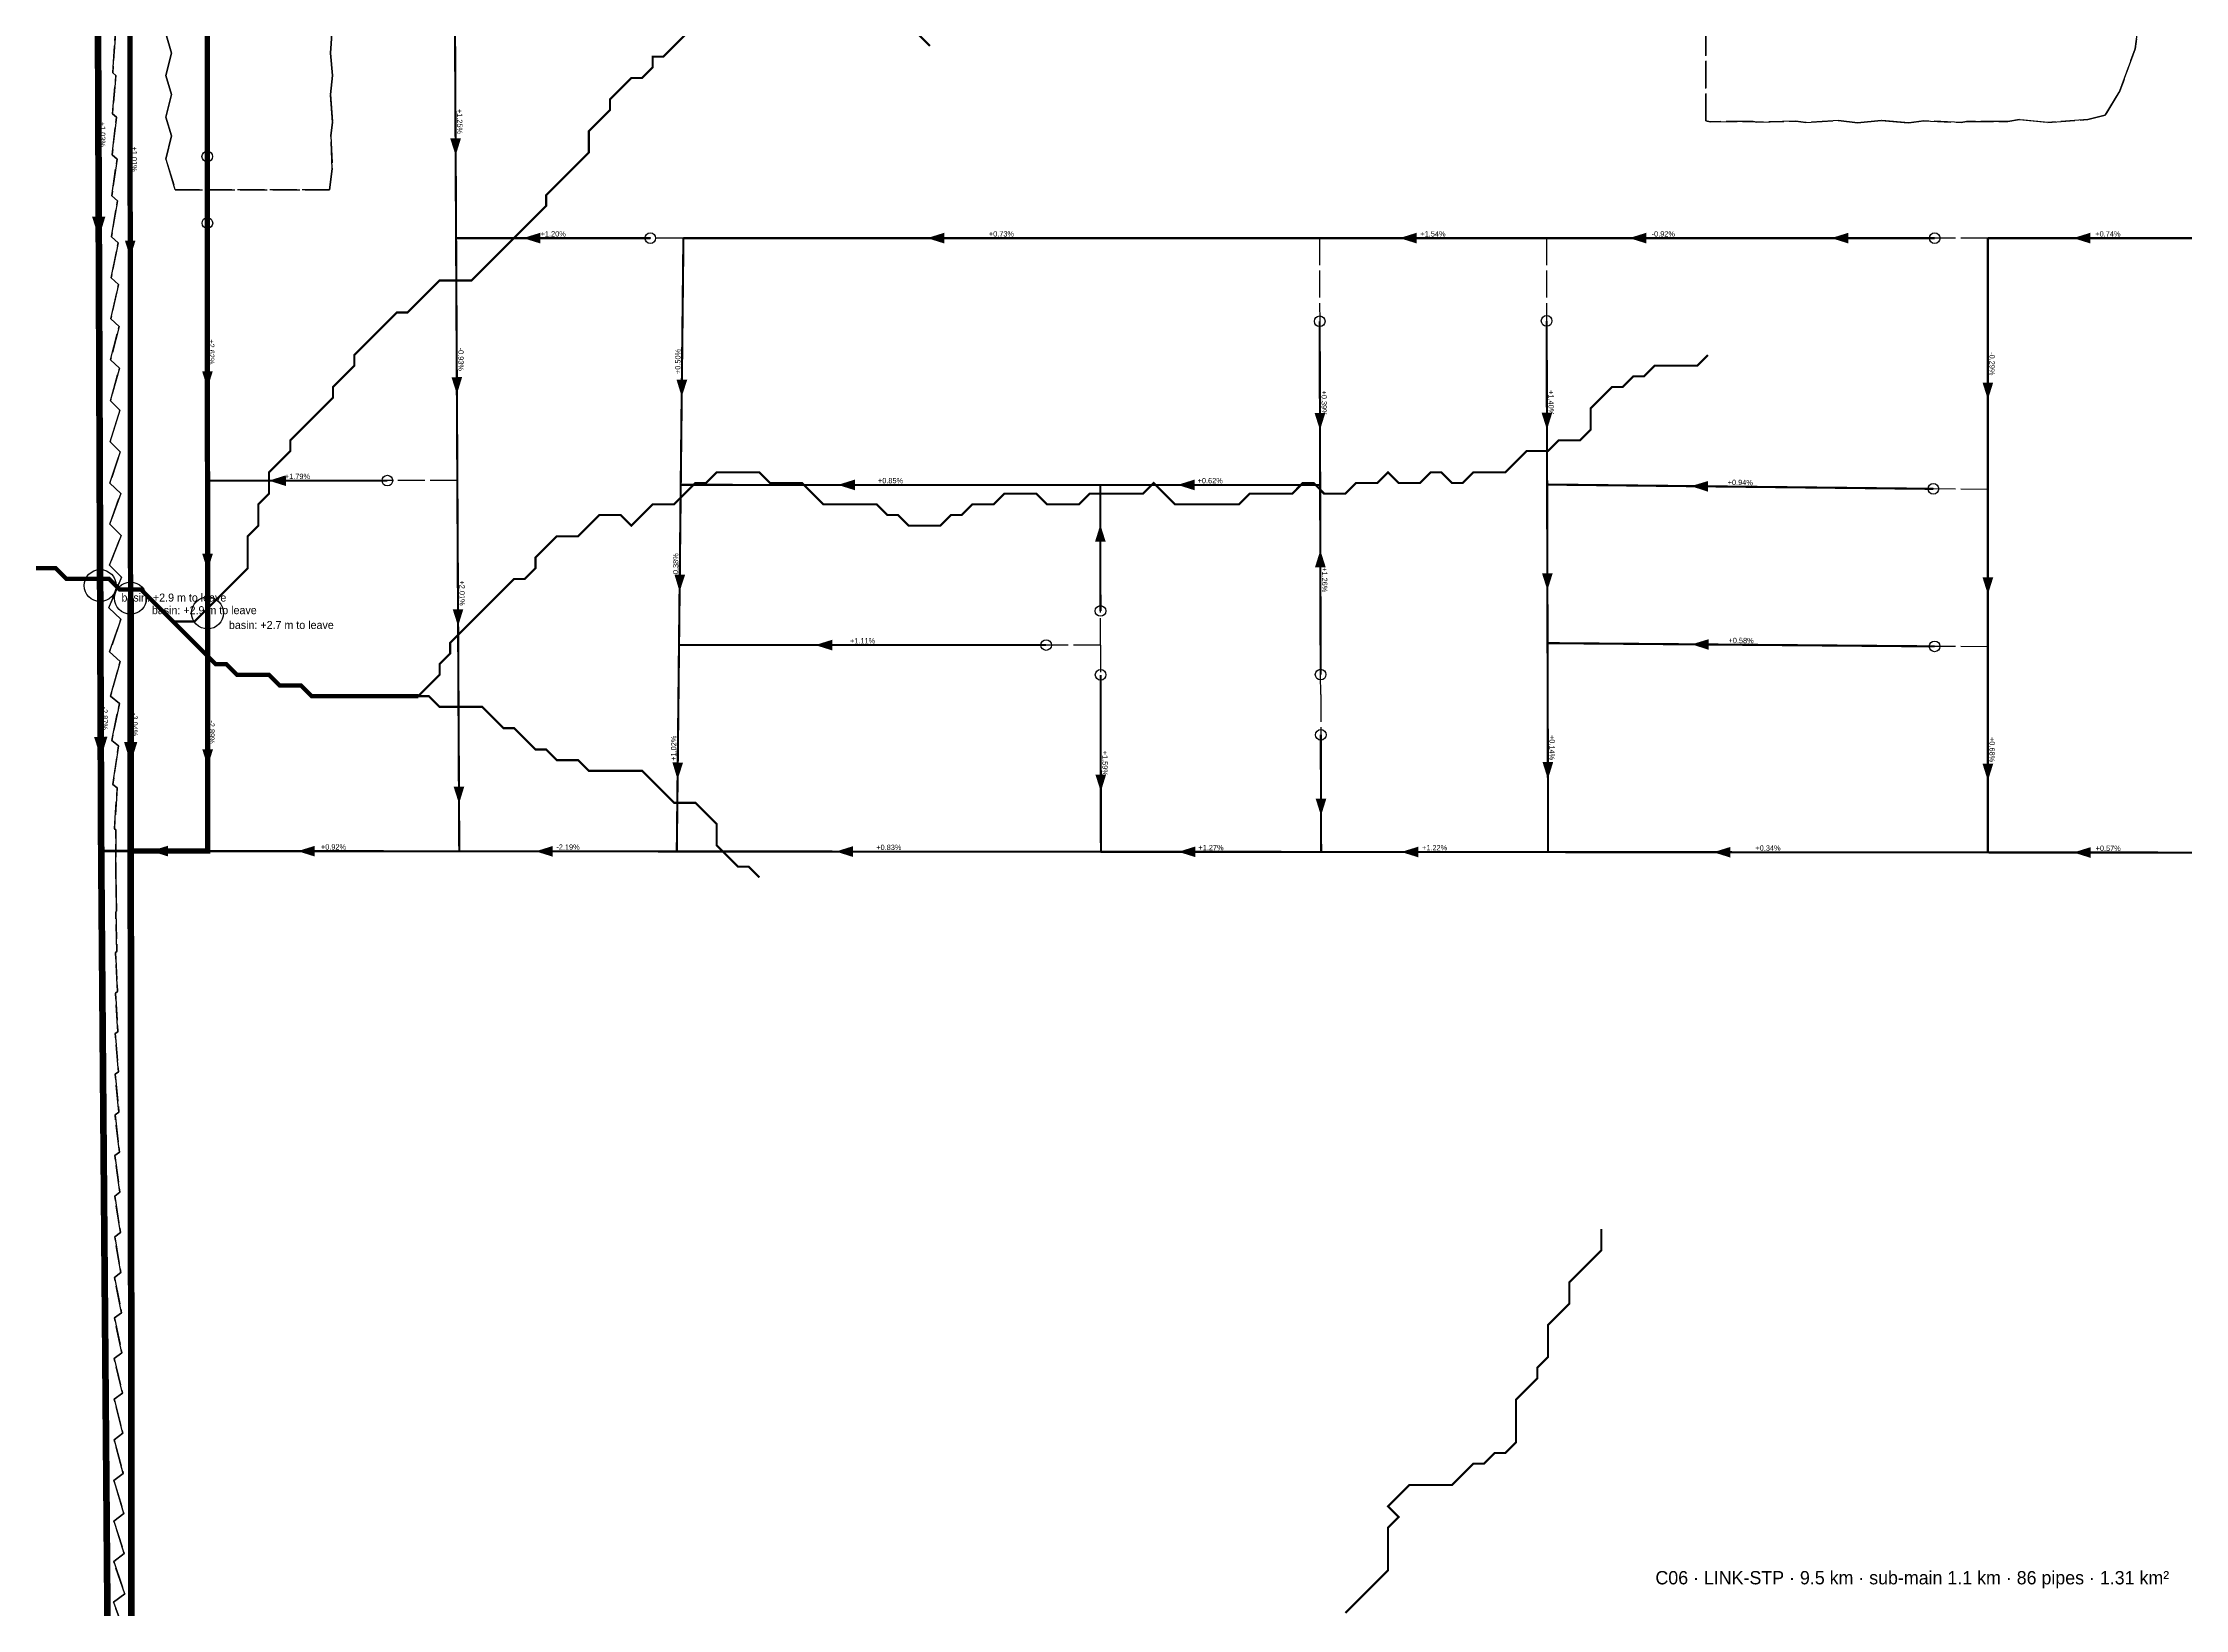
# Model space of a CAD drawing. Header units: metres. Extents: x 442821 to 452274, y 2561971 to 2571293.
# Drawn here: x 443862 to 444666, y 2563689 to 2564277 of the extents above; entities that cross this region are included whole.
import ezdxf
from ezdxf.enums import TextEntityAlignment as Align

# ---------------------------------------------------------------- set-up
doc = ezdxf.new("R2010")
doc.units = ezdxf.units.M
doc.header["$LTSCALE"] = 8
doc.linetypes.add('DASHDOT', pattern=[3.556, 2.54, -0.508, 0, -0.508])
doc.linetypes.add('DASHED', pattern=[1.524, 1.27, -0.254])
for name, color, linetype in [('A_ARROWS', 7, 'Continuous'), ('A_BASINS', 1, 'Continuous'), ('A_BUILT_2006', 252, 'Continuous'), ('A_CATCH_LABEL', 7, 'Continuous'), ('A_CATCHMENTS', 7, 'Continuous'), ('A_DIRECT_LINK', 6, 'Continuous'), ('A_DROPPED', 1, 'Continuous'), ('A_GRADIENT', 8, 'Continuous'), ('A_HEAD_GAP', 8, 'Continuous'), ('A_HEADS', 8, 'Continuous'), ('A_STREAMS', 5, 'Continuous')]:
    doc.layers.add(name, color=color, linetype=linetype)

msp = doc.modelspace()

# ---------------------------------------------------------------- linework, layer by layer
at = {"layer": 'A_ARROWS', "color": 2}
for points in [[(444017.1, 2564234.25), (444015.07, 2564240.64), (444019.07, 2564240.66)], [(443894.94, 2564195.94), (443892.93, 2564202.34), (443896.93, 2564202.34)], [(444042.43, 2564203.24), (444048.83, 2564205.24), (444048.83, 2564201.24)], [(444194.09, 2564203.24), (444200.49, 2564205.24), (444200.49, 2564201.24)], [(444371.43, 2564203.24), (444377.83, 2564205.24), (444377.83, 2564201.24)], [(444457.64, 2564203.24), (444464.04, 2564205.24), (444464.04, 2564201.24)], [(444533.47, 2564203.24), (444539.87, 2564205.24), (444539.87, 2564201.24)], [(444624.29, 2564203.24), (444630.69, 2564205.24), (444630.69, 2564201.24)], [(443923.93, 2564146.86), (443921.93, 2564153.26), (443925.93, 2564153.26)], [(444017.56, 2564144.64), (444015.53, 2564151.03), (444019.53, 2564151.05)], [(444101.95, 2564143.66), (444100.02, 2564150.08), (444104.02, 2564150.04)], [(444592.25, 2564142.63), (444590.25, 2564149.03), (444594.25, 2564149.03)], [(444341.54, 2564131.16), (444339.53, 2564137.55), (444343.53, 2564137.56)], [(444426.74, 2564131.3), (444424.73, 2564137.7), (444428.73, 2564137.71)], [(443946.96, 2564112.19), (443953.35, 2564114.19), (443953.36, 2564110.19)], [(444160.58, 2564110.6), (444166.98, 2564112.6), (444166.98, 2564108.6)], [(444288.07, 2564110.59), (444294.47, 2564112.59), (444294.47, 2564108.59)], [(444480.79, 2564110.13), (444487.21, 2564112.06), (444487.17, 2564108.06)], [(444259.09, 2564095.67), (444261.1, 2564089.27), (444257.1, 2564089.26)], [(443923.97, 2564078.38), (443921.96, 2564084.78), (443925.96, 2564084.78)], [(444341.67, 2564086.11), (444343.68, 2564079.71), (444339.68, 2564079.7)], [(444101.16, 2564070.52), (444099.23, 2564076.94), (444103.23, 2564076.9)], [(444426.91, 2564071.01), (444424.89, 2564077.41), (444428.89, 2564077.42)], [(444592.25, 2564069.44), (444590.25, 2564075.84), (444594.25, 2564075.84)], [(444018.01, 2564057.54), (444015.98, 2564063.93), (444019.98, 2564063.95)], [(444152.06, 2564050.47), (444158.46, 2564052.47), (444158.46, 2564048.47)], [(444481.08, 2564050.75), (444487.49, 2564052.69), (444487.46, 2564048.69)], [(443895.11, 2564006.12), (443892.61, 2564014.12), (443897.61, 2564014.12)], [(443924.01, 2564004.89), (443922, 2564011.29), (443926, 2564011.29)], [(444100.4, 2563999.99), (444098.47, 2564006.41), (444102.47, 2564006.37)], [(444259.27, 2563995.44), (444257.25, 2564001.84), (444261.25, 2564001.85)], [(444427.1, 2564000.13), (444425.08, 2564006.53), (444429.08, 2564006.54)], [(444592.25, 2563999.51), (444590.25, 2564005.91), (444594.25, 2564005.91)], [(444018.36, 2563990.93), (444016.33, 2563997.32), (444020.33, 2563997.34)], [(444341.93, 2563986.4), (444339.92, 2563992.8), (444343.92, 2563992.81)], [(443902.7, 2563973.15), (443909.1, 2563975.14), (443909.09, 2563971.14)], [(443957.79, 2563973.11), (443964.2, 2563975.1), (443964.19, 2563971.1)], [(444047.11, 2563973.04), (444053.52, 2563975.04), (444053.51, 2563971.04)], [(444159.79, 2563972.96), (444166.19, 2563974.95), (444166.19, 2563970.95)], [(444288.37, 2563972.86), (444294.77, 2563974.86), (444294.77, 2563970.86)], [(444372.05, 2563972.8), (444378.45, 2563974.79), (444378.45, 2563970.79)], [(444489.2, 2563972.71), (444495.6, 2563974.7), (444495.6, 2563970.7)], [(444624.38, 2563972.61), (444630.78, 2563974.6), (444630.78, 2563970.6)]]:
    msp.add_solid(points, dxfattribs=at)
at = {"layer": 'A_ARROWS', "color": 1}
for points in [[(443883.15, 2564203.31), (443880.62, 2564211.3), (443885.62, 2564211.32)], [(443883.9, 2564008.02), (443881.37, 2564016.01), (443886.37, 2564016.03)]]:
    msp.add_solid(points, dxfattribs=at)
at = {"layer": 'A_BASINS', "color": 1}
for centre in [(443883.65, 2564072.8), (443895.06, 2564068.07), (443923.98, 2564062.52)]:
    msp.add_circle(centre, 6, dxfattribs=at)
at = {"layer": 'A_BUILT_2006', "color": 252}
msp.add_lwpolyline([(444422.44, 2563343.67), (444425.81, 2563359.7), (444354.25, 2563402.28), (444079.07, 2562950.56), (443944.47, 2563054.62), (443895.55, 2563534.89), (443894.21, 2564981.63), (443353.42, 2565026.28), (443356.77, 2565236.27), (445139.69, 2565926.07), (445353.06, 2566067)], dxfattribs=at)
at = {"layer": 'A_CATCHMENTS', "color": 1, "linetype": 'DASHED'}
for points in [[(444649.6, 2564290.08), (444647.56, 2564274.28), (444641.75, 2564258.48), (444636.22, 2564249.34), (444629.8, 2564247.78), (444614.78, 2564246.69), (444604.09, 2564247.76), (444599.76, 2564247.01), (444584.19, 2564247), (444582.26, 2564246.65), (444568.18, 2564247.28), (444562.61, 2564246.51), (444552.17, 2564247.37), (444543.28, 2564246.48), (444536.16, 2564247.34), (444523.94, 2564246.58), (444520.15, 2564247.18), (444505.5, 2564246.82), (444504.14, 2564247.06), (444487.96, 2564246.95), (444486.37, 2564247.26), (444486.37, 2564330.74)], [(443970.76, 2564281.78), (443970.06, 2564272.7), (443970.81, 2564264.28), (443970.12, 2564257.18), (443970.83, 2564246.77), (443970.22, 2564241.67), (443970.8, 2564229.26), (443969.69, 2564221.41), (443911.86, 2564221.38), (443908.35, 2564232.92), (443910.41, 2564241.64), (443908.33, 2564248.62), (443910.41, 2564257.15), (443908.31, 2564264.32), (443910.4, 2564272.67), (443908.3, 2564280.02)], [(443889.39, 2564280), (443888.37, 2564265.31), (443889.6, 2564264.3), (443888.24, 2564249.91), (443889.81, 2564248.6), (443888.11, 2564234.51), (443890.01, 2564232.9), (443887.99, 2564219.11), (443890.2, 2564217.2), (443887.87, 2564203.71), (443890.38, 2564201.5), (443887.77, 2564188.31), (443890.56, 2564185.8), (443887.66, 2564172.91), (443890.74, 2564170.11), (443887.57, 2564157.51), (443890.9, 2564154.41), (443887.48, 2564142.11), (443891.06, 2564138.71), (443887.4, 2564126.71), (443891.21, 2564123.01), (443887.33, 2564111.31), (443891.36, 2564107.31), (443887.26, 2564095.92), (443891.5, 2564091.61), (443887.2, 2564080.52), (443891.63, 2564075.91), (443886.89, 2564064.51), (443891.46, 2564060.15), (443887.2, 2564047.91), (443891.2, 2564044.33), (443887.56, 2564031.3), (443890.89, 2564028.52), (443887.98, 2564014.7), (443890.52, 2564012.7), (443888.45, 2563998.09), (443890.09, 2563996.88), (443888.99, 2563981.49), (443889.6, 2563981.06), (443889.58, 2563965.61), (443889.55, 2563965.59), (443889.77, 2563950.54), (443889.5, 2563950.34), (443889.96, 2563935.47), (443889.45, 2563935.09), (443890.14, 2563920.4), (443889.4, 2563919.85), (443890.33, 2563905.33), (443889.35, 2563904.6), (443890.52, 2563890.26), (443889.3, 2563889.35), (443890.7, 2563875.19), (443889.25, 2563874.11), (443890.89, 2563860.12), (443889.2, 2563858.86), (443891.07, 2563845.05), (443889.16, 2563843.62), (443891.25, 2563829.98), (443889.11, 2563828.37), (443891.44, 2563814.9), (443889.06, 2563813.12), (443891.62, 2563799.83), (443889.02, 2563797.88), (443891.8, 2563784.76), (443888.97, 2563782.63), (443891.98, 2563769.69), (443888.93, 2563767.39), (443892.16, 2563754.62), (443888.89, 2563752.14), (443892.34, 2563739.55), (443888.84, 2563736.89), (443892.52, 2563724.48), (443888.8, 2563721.65), (443892.7, 2563709.41), (443888.76, 2563706.4), (443892.88, 2563694.34), (443888.72, 2563691.16), (443893.06, 2563679.27)]]:
    msp.add_lwpolyline(points, dxfattribs=at)
at = {"layer": 'A_CATCHMENTS', "color": 2, "linetype": 'DASHED'}
for points in [[(444486.37, 2564330.74), (444486.37, 2564247.26), (444487.96, 2564246.95), (444504.14, 2564247.06), (444505.5, 2564246.82), (444520.15, 2564247.18), (444523.94, 2564246.58), (444536.16, 2564247.34), (444543.28, 2564246.48), (444552.17, 2564247.37), (444562.61, 2564246.51), (444568.18, 2564247.28), (444582.26, 2564246.65), (444584.19, 2564247), (444599.76, 2564247.01), (444604.09, 2564247.76), (444614.78, 2564246.69), (444629.8, 2564247.78), (444636.22, 2564249.34), (444641.75, 2564258.48), (444647.56, 2564274.28), (444649.6, 2564290.08)], [(443908.3, 2564280.02), (443910.4, 2564272.67), (443908.31, 2564264.32), (443910.41, 2564257.15), (443908.33, 2564248.62), (443910.41, 2564241.64), (443908.35, 2564232.92), (443911.86, 2564221.38), (443969.69, 2564221.41), (443970.8, 2564229.26), (443970.22, 2564241.67), (443970.83, 2564246.77), (443970.12, 2564257.18), (443970.81, 2564264.28), (443970.06, 2564272.7), (443970.76, 2564281.78)], [(443893.06, 2563679.27), (443888.72, 2563691.16), (443892.88, 2563694.34), (443888.76, 2563706.4), (443892.7, 2563709.41), (443888.8, 2563721.65), (443892.52, 2563724.48), (443888.84, 2563736.89), (443892.34, 2563739.55), (443888.89, 2563752.14), (443892.16, 2563754.62), (443888.93, 2563767.39), (443891.98, 2563769.69), (443888.97, 2563782.63), (443891.8, 2563784.76), (443889.02, 2563797.88), (443891.62, 2563799.83), (443889.06, 2563813.12), (443891.44, 2563814.9), (443889.11, 2563828.37), (443891.25, 2563829.98), (443889.16, 2563843.62), (443891.07, 2563845.05), (443889.2, 2563858.86), (443890.89, 2563860.12), (443889.25, 2563874.11), (443890.7, 2563875.19), (443889.3, 2563889.35), (443890.52, 2563890.26), (443889.35, 2563904.6), (443890.33, 2563905.33), (443889.4, 2563919.85), (443890.14, 2563920.4), (443889.45, 2563935.09), (443889.96, 2563935.47), (443889.5, 2563950.34), (443889.77, 2563950.54), (443889.55, 2563965.59), (443889.58, 2563965.61), (443889.6, 2563981.06), (443888.99, 2563981.49), (443890.09, 2563996.88), (443888.45, 2563998.09), (443890.52, 2564012.7), (443887.98, 2564014.7), (443890.89, 2564028.52), (443887.56, 2564031.3), (443891.2, 2564044.33), (443887.2, 2564047.91), (443891.46, 2564060.15), (443886.89, 2564064.51), (443891.63, 2564075.91), (443887.2, 2564080.52), (443891.5, 2564091.61), (443887.26, 2564095.92), (443891.36, 2564107.31), (443887.33, 2564111.31), (443891.21, 2564123.01), (443887.4, 2564126.71), (443891.06, 2564138.71), (443887.48, 2564142.11), (443890.9, 2564154.41), (443887.57, 2564157.51), (443890.74, 2564170.11), (443887.66, 2564172.91), (443890.56, 2564185.8), (443887.77, 2564188.31), (443890.38, 2564201.5), (443887.87, 2564203.71), (443890.2, 2564217.2), (443887.99, 2564219.11), (443890.01, 2564232.9), (443888.11, 2564234.51), (443889.81, 2564248.6), (443888.24, 2564249.91), (443889.6, 2564264.3), (443888.37, 2564265.31), (443889.39, 2564280)]]:
    msp.add_lwpolyline(points, dxfattribs=at)
at = {"layer": 'A_DIRECT_LINK', "color": 6, "linetype": 'DASHED', "const_width": 2}
for points in [[(444017.24, 2564966.78), (444017.41, 2564881.2), (444017.5, 2564832.45), (444017.67, 2564745.93), (443923.61, 2564746.24), (443923.66, 2564652.86), (443923.95, 2564112.17), (443924.02, 2563973.13), (443895.14, 2563973.16), (443895.55, 2563534.89), (443944.47, 2563054.62), (444079.07, 2562950.56), (444354.25, 2563402.28), (444425.81, 2563359.7), (444422.44, 2563343.67), (444387.02, 2563352.46)], [(443894.41, 2564767.41), (443894.41, 2564767.41), (443895.14, 2563973.16), (443895.55, 2563534.89), (443944.47, 2563054.62), (444079.07, 2562950.56), (444354.25, 2563402.28), (444425.81, 2563359.7), (444422.44, 2563343.67), (444387.02, 2563352.46)]]:
    msp.add_lwpolyline(points, dxfattribs=at)
at = {"layer": 'A_DROPPED', "color": 1, "const_width": 1}
msp.add_lwpolyline([(443895.14, 2563973.16), (443884.04, 2563973.16)], dxfattribs=at)
at = {"layer": 'A_HEAD_GAP', "color": 8, "linetype": 'DASHED'}
for points in [[(443923.89, 2564221.3), (443923.88, 2564233.88)], [(443923.89, 2564221.3), (443923.9, 2564208.88)], [(444102.59, 2564203.24), (444090.17, 2564203.24)], [(444341.35, 2564203.24), (444341.43, 2564172.02)], [(444426.55, 2564203.24), (444426.63, 2564172.16)], [(444592.25, 2564203.24), (444572.28, 2564203.24)], [(444017.73, 2564112.24), (443991.46, 2564112.22)], [(444592.25, 2564108.88), (444571.78, 2564109.11)], [(444259.17, 2564050.47), (444259.14, 2564063.28)], [(444259.17, 2564050.47), (444238.74, 2564050.47)], [(444259.17, 2564050.47), (444259.19, 2564039.28)], [(444592.25, 2564049.82), (444572.25, 2564049.98)], [(444341.81, 2564031.86), (444341.79, 2564039.39)], [(444341.81, 2564031.86), (444341.85, 2564016.78)]]:
    msp.add_lwpolyline(points, dxfattribs=at)
at = {"layer": 'A_HEADS', "color": 1}
msp.add_circle((443923.88, 2564233.88), 2, dxfattribs=at)
at = {"layer": 'A_HEADS', "color": 2}
for centre in [(443923.9, 2564208.88), (444090.17, 2564203.24), (444572.28, 2564203.24), (444341.43, 2564172.02), (444426.63, 2564172.16), (443991.46, 2564112.22), (444571.78, 2564109.11), (444259.14, 2564063.28), (444238.74, 2564050.47), (444572.25, 2564049.98), (444259.19, 2564039.28), (444341.79, 2564039.39), (444341.85, 2564016.78)]:
    msp.add_circle(centre, 2, dxfattribs=at)
at = {"layer": 'A_SECONDARY_HEADER', "color": 1, "const_width": 2.5}
for points in [[(443882.35, 2564411.58), (443883.65, 2564072.8)], [(443884.04, 2563973.16), (443890.89, 2563134.7)]]:
    msp.add_lwpolyline(points, dxfattribs=at)
at = {"layer": 'A_SECONDARY_HEADER', "color": 1, "linetype": 'DASHDOT', "const_width": 2.5}
msp.add_lwpolyline([(443883.65, 2564072.8), (443884.04, 2563973.16)], dxfattribs=at)
at = {"layer": 'A_SECONDARY_HEADER', "color": 2, "linetype": 'DASHDOT', "const_width": 2.5}
msp.add_lwpolyline([(443895.06, 2564068.07), (443895.14, 2563973.16)], dxfattribs=at)
at = {"layer": 'A_SECONDARY_HEADER', "color": 2, "const_width": 2.5}
msp.add_lwpolyline([(443895.14, 2563973.16), (443895.55, 2563534.89), (443944.47, 2563054.62), (444026.61, 2562991.12)], dxfattribs=at)
at = {"layer": 'A_SECONDARY_MAIN', "color": 2, "const_width": 0.8}
for points in [[(444016.81, 2564290.78), (444017.26, 2564203.24)], [(443923.9, 2564208.88), (443923.95, 2564112.17)], [(444102.59, 2564203.24), (444101.59, 2564110.6)], [(444341.35, 2564203.24), (444102.59, 2564203.24)], [(444426.55, 2564203.24), (444341.35, 2564203.24)], [(444682.36, 2564203.24), (444592.25, 2564203.24)], [(443923.95, 2564112.17), (443923.98, 2564062.52)], [(444017.73, 2564112.24), (444018.17, 2564027.74)], [(444259.06, 2564110.59), (444101.59, 2564110.6)], [(444341.6, 2564110.58), (444259.06, 2564110.59)], [(444100.94, 2564050.47), (444100.11, 2563973)], [(444238.74, 2564050.47), (444100.94, 2564050.47)], [(444592.25, 2564049.82), (444592.25, 2563972.63)], [(444341.85, 2564016.78), (444341.97, 2563972.82)], [(444018.45, 2563973.06), (443924.02, 2563973.13)], [(444259.31, 2563972.88), (444100.11, 2563973)], [(444341.97, 2563972.82), (444259.31, 2563972.88)], [(444427.17, 2563972.76), (444341.97, 2563972.82)], [(444682.58, 2563972.56), (444592.25, 2563972.63)]]:
    msp.add_lwpolyline(points, dxfattribs=at)
at = {"layer": 'A_SECONDARY_MAIN', "color": 2, "linetype": 'DASHDOT', "const_width": 0.8}
for points in [[(444017.26, 2564203.24), (444017.73, 2564112.24)], [(444514.27, 2564203.24), (444426.55, 2564203.24)], [(444592.25, 2564203.24), (444592.25, 2564108.88)], [(444101.59, 2564110.6), (444100.94, 2564050.47)], [(444426.8, 2564110.73), (444426.96, 2564051.2)], [(444592.25, 2564108.88), (444592.25, 2564049.82)], [(443923.98, 2564062.52), (443924.02, 2563973.13)], [(444018.17, 2564027.74), (444018.45, 2563973.06)], [(444100.11, 2563973), (444018.45, 2563973.06)]]:
    msp.add_lwpolyline(points, dxfattribs=at)
at = {"layer": 'A_SECONDARY_MAIN', "color": 2, "linetype": 'DASHED', "const_width": 0.8}
for points in [[(444426.96, 2564051.2), (444427.17, 2563972.76)], [(443924.02, 2563973.13), (443895.14, 2563973.16)], [(444592.25, 2563972.63), (444427.17, 2563972.76)]]:
    msp.add_lwpolyline(points, dxfattribs=at)
at = {"layer": 'A_SECONDARY_MAIN_BRANCH', "color": 1, "const_width": 0.8}
msp.add_lwpolyline([(443923.88, 2564233.88), (443923.66, 2564652.86)], dxfattribs=at)
at = {"layer": 'A_SECONDARY_MAIN_BRANCH', "color": 2, "const_width": 0.8}
for points in [[(443894.75, 2564397.75), (443895.06, 2564068.07)], [(444090.17, 2564203.24), (444017.26, 2564203.24)], [(444572.28, 2564203.24), (444514.27, 2564203.24)], [(444426.63, 2564172.16), (444426.8, 2564110.73)], [(443991.46, 2564112.22), (443923.95, 2564112.17)], [(444259.14, 2564063.28), (444259.06, 2564110.59)], [(444341.79, 2564039.39), (444341.6, 2564110.58)], [(444571.78, 2564109.11), (444426.8, 2564110.73)], [(444572.25, 2564049.98), (444426.96, 2564051.2)], [(444259.19, 2564039.28), (444259.31, 2563972.88)]]:
    msp.add_lwpolyline(points, dxfattribs=at)
at = {"layer": 'A_SECONDARY_MAIN_BRANCH', "color": 2, "linetype": 'DASHED', "const_width": 0.8}
msp.add_lwpolyline([(444341.43, 2564172.02), (444341.6, 2564110.58)], dxfattribs=at)
at = {"layer": 'A_STREAMS', "color": 5}
for points, const_width in [([(444103.08, 2564279.37), (444099.08, 2564275.37), (444095.08, 2564271.37), (444091.07, 2564271.37), (444091.07, 2564267.37), (444087.07, 2564263.37), (444083.07, 2564263.37), (444079.07, 2564259.37), (444075.07, 2564255.37), (444075.07, 2564251.36), (444071.07, 2564247.36), (444067.07, 2564243.36), (444067.07, 2564239.36), (444067.07, 2564235.36), (444063.07, 2564231.36), (444059.07, 2564227.36), (444055.07, 2564223.36), (444051.07, 2564219.35), (444051.07, 2564215.35), (444047.07, 2564211.35), (444043.07, 2564207.35), (444039.07, 2564203.35), (444035.07, 2564199.35), (444031.07, 2564195.35), (444027.07, 2564191.34), (444023.07, 2564187.34), (444019.06, 2564187.34), (444015.06, 2564187.34), (444011.06, 2564187.34), (444007.06, 2564183.34), (444003.06, 2564179.34), (443999.06, 2564175.34), (443995.06, 2564175.34), (443991.06, 2564171.34), (443987.06, 2564167.34), (443983.06, 2564163.33), (443979.06, 2564159.33), (443979.06, 2564155.33), (443975.06, 2564151.33), (443971.06, 2564147.33), (443971.06, 2564143.33), (443967.06, 2564139.33), (443963.06, 2564135.32), (443959.06, 2564131.32), (443955.06, 2564127.32), (443955.06, 2564123.32), (443951.06, 2564119.32), (443947.05, 2564115.32), (443947.05, 2564111.32), (443947.05, 2564107.31), (443943.05, 2564103.31), (443943.05, 2564099.31), (443943.05, 2564095.31), (443939.05, 2564091.31), (443939.05, 2564087.31), (443939.05, 2564083.31), (443939.05, 2564079.3), (443935.05, 2564075.3), (443931.05, 2564071.3), (443927.05, 2564067.3), (443923.05, 2564063.3), (443919.05, 2564059.3), (443915.05, 2564059.3), (443911.05, 2564059.3)], 0.8), ([(444195.09, 2564275.37), (444191.09, 2564279.37)], 0.8), ([(444487.13, 2564159.33), (444483.13, 2564155.33), (444479.13, 2564155.33), (444475.13, 2564155.33), (444471.13, 2564155.33), (444467.13, 2564155.33), (444463.13, 2564151.33), (444459.13, 2564151.33), (444455.12, 2564147.33), (444451.12, 2564147.33), (444447.12, 2564143.33), (444443.12, 2564139.33), (444443.12, 2564135.32), (444443.12, 2564131.32), (444439.12, 2564127.32), (444435.12, 2564127.32), (444431.12, 2564127.32), (444427.12, 2564123.32), (444423.12, 2564123.32), (444419.12, 2564123.32), (444415.12, 2564119.32), (444411.12, 2564115.32), (444407.12, 2564115.32), (444403.12, 2564115.32), (444399.12, 2564115.32), (444395.12, 2564111.32), (444391.12, 2564111.32), (444387.12, 2564115.32), (444383.11, 2564115.32), (444379.11, 2564111.32), (444375.11, 2564111.32), (444371.11, 2564111.32), (444367.11, 2564115.32), (444363.11, 2564111.32), (444359.11, 2564111.32), (444355.11, 2564111.32), (444351.11, 2564107.31), (444347.11, 2564107.31), (444343.11, 2564107.31), (444339.11, 2564111.32), (444335.11, 2564111.32), (444331.11, 2564107.31), (444327.11, 2564107.31), (444323.11, 2564107.31), (444319.11, 2564107.31), (444315.11, 2564107.31), (444311.1, 2564103.31), (444307.1, 2564103.31), (444303.1, 2564103.31), (444299.1, 2564103.31), (444295.1, 2564103.31), (444291.1, 2564103.31), (444287.1, 2564103.31), (444283.1, 2564107.31), (444279.1, 2564111.32), (444275.1, 2564107.31), (444271.1, 2564107.31), (444267.1, 2564107.31), (444263.1, 2564107.31), (444259.1, 2564107.31), (444255.1, 2564107.31), (444251.1, 2564103.31), (444247.1, 2564103.31), (444243.1, 2564103.31), (444239.09, 2564103.31), (444235.09, 2564107.31), (444231.09, 2564107.31), (444227.09, 2564107.31), (444223.09, 2564107.31), (444219.09, 2564103.31), (444215.09, 2564103.31), (444211.09, 2564103.31), (444207.09, 2564099.31), (444203.09, 2564099.31), (444199.09, 2564095.31), (444195.09, 2564095.31), (444191.09, 2564095.31), (444187.09, 2564095.31), (444183.09, 2564099.31), (444179.09, 2564099.31), (444175.09, 2564103.31), (444171.09, 2564103.31), (444167.09, 2564103.31), (444163.08, 2564103.31), (444159.08, 2564103.31), (444155.08, 2564103.31), (444151.08, 2564107.31), (444147.08, 2564111.32), (444143.08, 2564111.32), (444139.08, 2564111.32), (444135.08, 2564111.32), (444131.08, 2564115.32), (444127.08, 2564115.32), (444123.08, 2564115.32), (444119.08, 2564115.32), (444115.08, 2564115.32), (444111.08, 2564111.32), (444107.08, 2564111.32), (444103.08, 2564107.31), (444099.08, 2564103.31), (444095.08, 2564103.31), (444091.07, 2564103.31), (444087.07, 2564099.31), (444083.07, 2564095.31), (444079.07, 2564099.31), (444075.07, 2564099.31), (444071.07, 2564099.31), (444067.07, 2564095.31), (444063.07, 2564091.31), (444059.07, 2564091.31), (444055.07, 2564091.31), (444051.07, 2564087.31), (444047.07, 2564083.31), (444047.07, 2564079.3), (444043.07, 2564075.3), (444039.07, 2564075.3), (444035.07, 2564071.3), (444031.07, 2564067.3), (444027.07, 2564063.3), (444023.07, 2564059.3), (444019.06, 2564055.3), (444015.06, 2564051.3), (444015.06, 2564047.29), (444011.06, 2564043.29), (444011.06, 2564039.29), (444007.06, 2564035.29), (444003.06, 2564031.29)], 0.8), ([(443911.05, 2564059.3), (443907.05, 2564063.3), (443903.05, 2564067.3), (443899.05, 2564071.3), (443895.05, 2564071.3), (443891.05, 2564071.3), (443887.05, 2564075.3), (443883.05, 2564075.3), (443879.05, 2564075.3), (443875.04, 2564075.3), (443871.04, 2564075.3), (443867.04, 2564079.3), (443863.04, 2564079.3), (443859.04, 2564079.3)], 1.6), ([(444003.06, 2564031.29), (443999.06, 2564031.29), (443995.06, 2564031.29), (443991.06, 2564031.29), (443987.06, 2564031.29), (443983.06, 2564031.29), (443979.06, 2564031.29), (443975.06, 2564031.29), (443971.06, 2564031.29), (443967.06, 2564031.29), (443963.06, 2564031.29), (443959.06, 2564035.29), (443955.06, 2564035.29), (443951.06, 2564035.29), (443947.05, 2564039.29), (443943.05, 2564039.29), (443939.05, 2564039.29), (443935.05, 2564039.29), (443931.05, 2564043.29), (443927.05, 2564043.29), (443923.05, 2564047.29), (443919.05, 2564051.3), (443915.05, 2564055.3), (443911.05, 2564059.3)], 1.6), ([(444131.08, 2563963.26), (444127.08, 2563967.27), (444123.08, 2563967.27), (444119.08, 2563971.27), (444115.08, 2563975.27), (444115.08, 2563979.27), (444115.08, 2563983.27), (444111.08, 2563987.27), (444107.08, 2563991.27), (444103.08, 2563991.27), (444099.08, 2563991.27), (444095.08, 2563995.28), (444091.07, 2563999.28), (444087.07, 2564003.28), (444083.07, 2564003.28), (444079.07, 2564003.28), (444075.07, 2564003.28), (444071.07, 2564003.28), (444067.07, 2564003.28), (444063.07, 2564007.28), (444059.07, 2564007.28), (444055.07, 2564007.28), (444051.07, 2564011.28), (444047.07, 2564011.28), (444043.07, 2564015.28), (444039.07, 2564019.28), (444035.07, 2564019.28), (444031.07, 2564023.29), (444027.07, 2564027.29), (444023.07, 2564027.29), (444019.06, 2564027.29), (444015.06, 2564027.29), (444011.06, 2564027.29), (444007.06, 2564031.29), (444003.06, 2564031.29)], 0.8), ([(444447.12, 2563831.22), (444447.12, 2563827.22), (444447.12, 2563823.22), (444443.12, 2563819.21), (444439.12, 2563815.21), (444435.12, 2563811.21), (444435.12, 2563807.21), (444435.12, 2563803.21), (444431.12, 2563799.21), (444427.12, 2563795.21), (444427.12, 2563791.2), (444427.12, 2563787.2), (444427.12, 2563783.2), (444423.12, 2563779.2), (444423.12, 2563775.2), (444419.12, 2563771.2), (444415.12, 2563767.2), (444415.12, 2563763.19), (444415.12, 2563759.19), (444415.12, 2563755.19), (444415.12, 2563751.19), (444411.12, 2563747.19), (444407.12, 2563747.19), (444403.12, 2563743.19), (444399.12, 2563743.19), (444395.12, 2563739.19), (444391.12, 2563735.18), (444387.12, 2563735.18), (444383.11, 2563735.18), (444379.11, 2563735.18), (444375.11, 2563735.18), (444371.11, 2563731.18), (444367.11, 2563727.18), (444371.11, 2563723.18), (444367.11, 2563719.18), (444367.11, 2563715.18), (444367.11, 2563711.18), (444367.11, 2563707.18), (444367.11, 2563703.17), (444363.11, 2563699.17), (444359.11, 2563695.17), (444355.11, 2563691.17), (444351.11, 2563687.17)], 0.8)]:
    msp.add_lwpolyline(points, dxfattribs=dict(at, const_width=const_width))

# ---------------------------------------------------------------- texts
at = {"layer": 'A_BASINS', "color": 1}
for s, p in [('basin: +2.9 m to leave', (443891.65, 2564066.8)), ('basin: +2.9 m to leave', (443903.06, 2564062.07)), ('basin: +2.7 m to leave', (443931.98, 2564056.52))]:
    msp.add_text(s, height=3, dxfattribs=at).set_placement(p)
at = {"layer": 'A_CATCH_LABEL', "color": 2}
msp.add_text('C06 · LINK-STP · 9.5 km · sub-main 1.1 km · 86 pipes · 1.31 km²', height=5, dxfattribs=at).set_placement((444563.88, 2563700.37), align=Align.MIDDLE_CENTER)
at = {"layer": 'A_GRADIENT', "color": 2}
for s, rotation, p in [('+1.25%', -89.70301, (444017.03, 2564247.01)), ('+1.01%', -89.94699, (443894.9, 2564232.91)), ('+1.20%', 360, (444053.72, 2564203.24)), ('+0.73%', 360, (444221.97, 2564203.24)), ('+1.54%', 360, (444383.95, 2564203.24)), ('-0.92%', 360, (444470.41, 2564203.24)), ('+0.74%', 360, (444637.31, 2564203.24)), ('+2.62%', -89.96948, (443923.92, 2564160.53)), ('-0.93%', -89.70301, (444017.49, 2564157.74)), ('+0.50%', 89.38237, (444102.09, 2564156.92)), ('-0.29%', -89.99962, (444592.25, 2564156.06)), ('+0.39%', -89.84523, (444341.52, 2564141.3)), ('+1.40%', -89.84518, (444426.72, 2564141.45)), ('+1.79%', 0.04205, (443957.71, 2564112.2)), ('+0.85%', 359.9956, (444180.33, 2564110.6)), ('+0.62%', 359.9956, (444300.33, 2564110.59)), ('+0.94%', 359.35895, (444499.29, 2564109.92)), ('-0.38%', 89.38237, (444101.27, 2564080.54)), ('+1.26%', 270.15477, (444341.7, 2564074.99)), ('+2.01%', -89.70301, (444017.95, 2564069.99)), ('+1.11%', 360, (444169.84, 2564050.47)), ('+0.58%', 359.52067, (444499.6, 2564050.59)), ('-3.04%', -89.94699, (443895.1, 2564020.61)), ('-2.89%', -89.96948, (443924, 2564017.82)), ('+1.02%', 89.38237, (444100.53, 2564011.73)), ('+0.14%', -89.84518, (444427.07, 2564011.98)), ('+0.68%', -89.99962, (444592.25, 2564011.22)), ('+1.59%', -89.89645, (444259.25, 2564006.08)), ('+0.92%', 359.957, (443971.24, 2563973.1)), ('-2.19%', 359.957, (444059.28, 2563973.03)), ('+0.83%', 359.957, (444179.71, 2563972.94)), ('+1.27%', 359.957, (444300.64, 2563972.85)), ('+1.22%', 359.957, (444384.57, 2563972.79)), ('+0.34%', 359.957, (444509.71, 2563972.69)), ('+0.57%', 359.957, (444637.41, 2563972.6))]:
    msp.add_text(s, height=2, rotation=rotation, dxfattribs=at).set_placement(p, align=Align.BOTTOM_CENTER)
at = {"layer": 'A_GRADIENT', "color": 1}
for s, p in [('+1.03%', (443883, 2564242.19)), ('-2.87%', (443883.84, 2564022.98))]:
    msp.add_text(s, height=2, rotation=-89.77929, dxfattribs=at).set_placement(p, align=Align.BOTTOM_CENTER)

doc.saveas('drawing.dxf')
